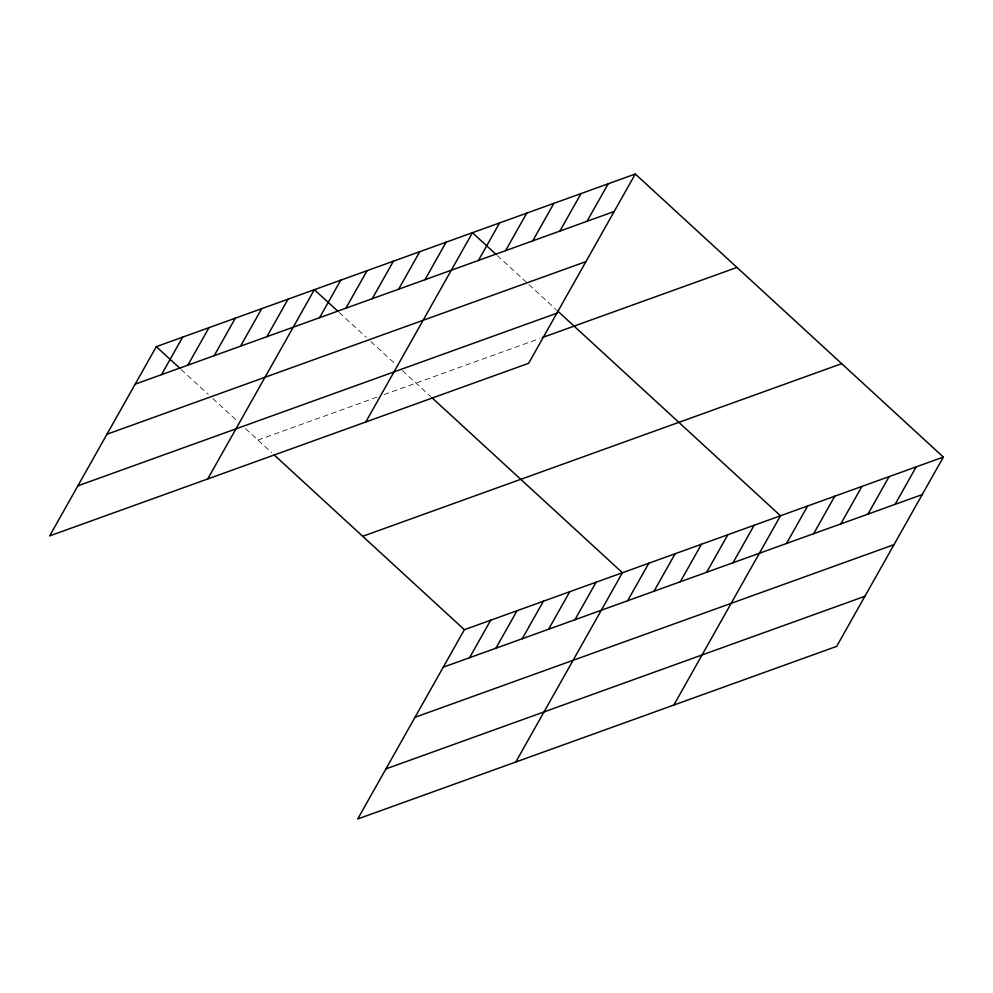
<?xml version="1.0" encoding="UTF-8"?>
<svg xmlns="http://www.w3.org/2000/svg" width="993" height="993" viewBox="0 0 993 993"><rect width="100%" height="100%" fill="white"/><g stroke="black" fill="none" stroke-linecap="round" stroke-linejoin="round"><path stroke-width="0.74" stroke-dasharray="4.96 3.72" d="M257.969 440.048L377.203 397.076M384.142 394.581L539.435 338.613M497.294 255.549L527.792 283.564M528.921 284.606L556.03 309.518M339.221 312.51L366.33 337.421M370.848 341.567L395.698 364.406M402.475 370.637L430.825 396.691M181.16 369.483L208.269 394.382M212.787 398.541L237.637 421.367M245.544 428.641L271.623 452.609"/><path stroke-width="1.49" d="M635.297 174.011L156.311 346.644L49.65 535.922L528.636 363.301L635.297 174.011L943.35 457.078L836.689 646.356L357.703 818.989L464.364 629.699L943.35 457.078M161.511 374.659L182.65 337.148M187.863 365.163L208.989 327.653M214.203 355.668L235.341 318.157M240.554 346.172L261.68 308.662M266.894 336.677L288.032 299.178M207.723 478.961L314.371 289.683L338.092 311.467M319.585 317.686L340.711 280.187M345.924 308.19L367.062 270.692M372.276 298.694L393.402 261.196M398.615 289.211L419.754 251.701M424.967 279.716L446.093 242.205M365.784 421.988L472.445 232.71L496.165 254.506M478.452 260.439L499.578 222.928M505.586 250.658L526.724 213.147M532.732 240.865L553.871 203.366M559.878 231.084L581.017 193.585M587.024 221.302L608.15 183.804M469.565 657.714L490.703 620.203M495.917 648.218L517.043 610.707M522.256 638.722L543.394 601.212M548.608 629.227L569.734 591.729M574.947 619.731L596.085 582.233M515.777 762.016L622.425 572.738L431.967 397.734M627.638 600.74L648.777 563.242M653.977 591.257L675.116 553.746M680.329 581.761L701.455 544.251M706.668 572.266L727.807 534.755M733.02 562.77L754.146 525.26M673.837 705.042L780.498 515.764L557.16 310.548M786.506 543.494L807.632 505.983M813.639 533.713L834.778 496.202M840.786 523.932L861.924 486.421M867.932 514.138L889.07 476.64M895.078 504.357L916.204 466.859M135.172 384.154L614.158 211.521M106.946 434.239L585.944 261.606M77.876 485.838L556.862 313.217M542.203 337.608L736.955 267.427M362.706 536.294L841.692 363.661M443.226 667.209L922.212 494.576M415 717.294L893.998 544.66M385.929 768.892L864.915 596.272M156.311 346.644L180.031 368.44M273.907 454.695L464.364 629.699"/></g></svg>
